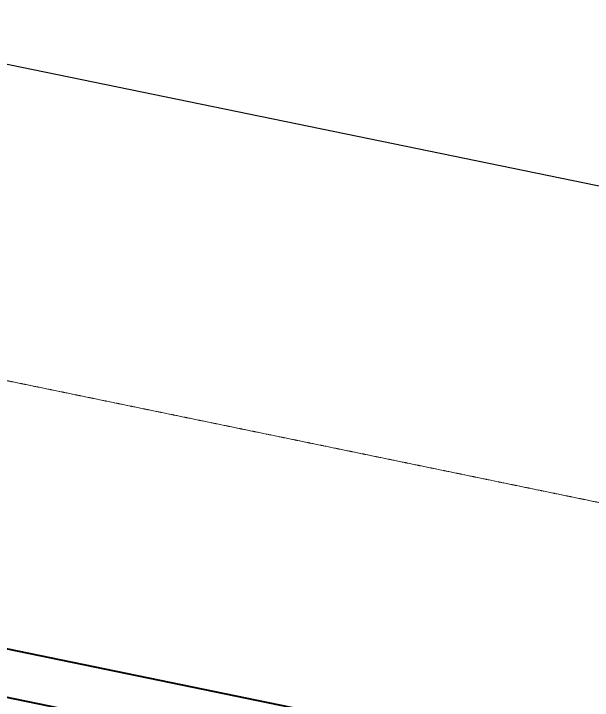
# Model space of a CAD drawing. Header units: millimetres. Extents: x 19543921 to 20171754, y -3528062 to -3222959.
# Drawn here: x 19585509 to 19588306, y -3300488 to -3297166 of the extents above; entities that cross this region are included whole.
import ezdxf

# ---------------------------------------------------------------- set-up
doc = ezdxf.new("R2010")
doc.units = ezdxf.units.MM
doc.header["$MEASUREMENT"] = 0
doc.header["$PDMODE"] = 35
doc.linetypes.add('CENTER2', pattern=[28.575, 19.05, -3.175, 3.175, -3.175])
doc.layers.get('Defpoints').update_dxf_attribs({"color": 169})
for name, color, linetype, lineweight in [('CENTER LINE', 40, 'CENTER2', 15), ('Dimension', 4, 'Continuous', 9), ('site', 96, 'Continuous', 40)]:
    doc.layers.add(name, color=color, linetype=linetype, lineweight=lineweight)
doc.layers.add('Hc', color=10, linetype='Continuous')
doc.styles.add('ordinary', font='arial.ttf')
doc.dimstyles.new('Copy of outer dimension', dxfattribs={"dimtxt": 65, "dimasz": 35, "dimexe": 30, "dimexo": 150, "dimgap": 50, "dimtad": 1, "dimdec": 0, "dimrnd": 5, "dimzin": 12, "dimdsep": 46, "dimtxsty": 'ordinary', "dimblk1": 'OBLIQUE', "dimblk2": 'OBLIQUE', "dimsah": 1, "dimcen": 0.09, "dimclrd": 256, "dimclre": 256, "dimclrt": 256, "dimadec": 0, "dimazin": 3, "dimtfac": 1, "dimtdec": 0, "dimtix": 1, "dimtmove": 1, "dimatfit": 2, "dimldrblk": 'leaderarrow', "dimfxl": 30, "dimfxlon": 1, "dimtolj": 1, "dimtzin": 12, "dimlwd": -1, "dimarcsym": 0})

# ---------------------------------------------------------------- blocks, each defined once
blk = doc.blocks.new('_OBLIQUE')
at = {"color": 0, "linetype": 'ByBlock'}
blk.add_line((-0.5, -0.5), (0.5, 0.5), dxfattribs=at)
blk = doc.blocks.new('*D118')
at = {"layer": 'Defpoints', "color": 0, "linetype": 'Continuous', "ltscale": 1000, "transparency": 16777216}
for p in [(19579649.4, -3299272.9), (19597454.1, -3302941.2), (19597341.8, -3303486.3)]:
    blk.add_point(p, dxfattribs=at)
at = {"layer": 'Dimension', "linetype": 'Continuous', "lineweight": -2, "ltscale": 1000, "transparency": 16777216}
for p, q in [((19579543.1, -3299788.6), (19579531, -3299847.4)), ((19597347.8, -3303456.9), (19597335.7, -3303515.7))]:
    blk.add_line(p, q, dxfattribs=at)
at = {"layer": 'Dimension', "ltscale": 1000, "transparency": 16777216}
blk.add_line((19579537.1, -3299818), (19597341.8, -3303486.3), dxfattribs=at)
at = {"layer": 'Dimension', "linetype": 'Continuous', "ltscale": 1000, "transparency": 16777216, "xscale": 35, "yscale": 35, "zscale": 35}
for p, rotation in [((19579537.1, -3299818), 168.3581953210352), ((19597341.8, -3303486.3), 348.3581953210352)]:
    blk.add_blockref('_OBLIQUE', p, dxfattribs=dict(at, rotation=rotation))
at = {"layer": 'Dimension', "linetype": 'Continuous', "ltscale": 1000, "transparency": 16777216, "insert": (19588456.2, -3301570.7), "char_height": 65, "attachment_point": 5, "rotation": 348.3582, "style": 'ordinary'}
blk.add_mtext('\\A1;18180', dxfattribs=at)
blk = doc.blocks.new('leaderarrow')
at = {"linetype": 'Continuous'}
blk.add_line((0, 0), (-1, 0), dxfattribs=at)
at = {"linetype": 'Continuous', "const_width": 0.177}
blk.add_lwpolyline([(-0.5, 0.5), (0, 0), (-0.5, -0.5)], dxfattribs=at)

msp = doc.modelspace()

# ---------------------------------------------------------------- linework, layer by layer
at = {"layer": 'CENTER LINE', "ltscale": 0.25}
msp.add_lwpolyline([(19574298, -3296638.9), (19601979.1, -3302342)], dxfattribs=at)
at = {"layer": 'Hc', "linetype": 'Continuous', "ltscale": 1000}
msp.add_line((19584754.1, -3297261.6), (19597154.1, -3299816.4), dxfattribs=at)
at = {"layer": 'site', "color": 241, "ltscale": 7, "true_color": 0xf7abae}
msp.add_line((19579913.7, -3299092.6), (19596924.1, -3302597.2), dxfattribs=at)
at = {"layer": 'site', "ltscale": 7}
msp.add_lwpolyline([(19579649.4, -3299272.9), (19597454.1, -3302941.2)], dxfattribs=at)

# ---------------------------------------------------------------- dimensions: what is measured, and where the dimension line sits
at = {"layer": 'Dimension', "color": 0, "linetype": 'Continuous', "ltscale": 1000}
dim = msp.add_aligned_dim(p1=(19579649.4, -3299272.9), p2=(19597454.1, -3302941.2), distance=-556.5, dimstyle='Copy of outer dimension', dxfattribs=at)
dim.commit()
dim.dimension.update_dxf_attribs({"geometry": '*D118', "text_midpoint": (19588456.2, -3301570.7)})

doc.saveas('drawing.dxf')
